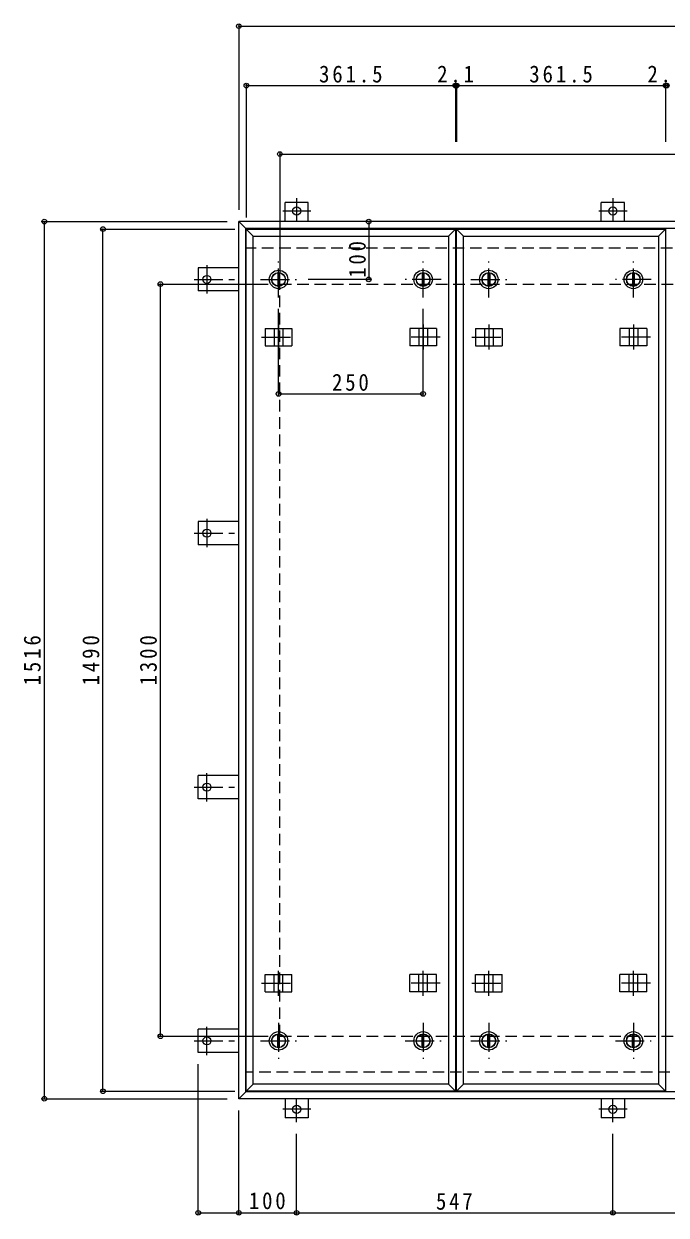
# Model space of a CAD drawing. Units: millimetres at full size, sheet at 1:10. Extents: x -2670 to 2753, y -1962 to 1808.
# Drawn here: x -2670 to -1559, y -426 to 1633 of the extents above; entities that cross this region are included whole.
import ezdxf

# ---------------------------------------------------------------- set-up
doc = ezdxf.new("R2010")
doc.units = ezdxf.units.MM
doc.header["$LTSCALE"] = 10
doc.header["$PDMODE"] = 32
doc.header["$PDSIZE"] = 8
doc.linetypes.add('CHAIN1', pattern=[8, 5, -1, 1, -1])
doc.linetypes.add('DASHED2', pattern=[3, 2, -1])
for name, color, linetype, lineweight in [('0-1_躯体', 2, 'DASHED2', 9), ('0-2_仕上', 3, 'Continuous', 9), ('0-3_建具', 4, 'Continuous', 9), ('0-C', 2, 'Continuous', 9), ('0-E', 3, 'Continuous', 9), ('0-F', 7, 'Continuous', 9)]:
    doc.layers.add(name, color=color, linetype=linetype, lineweight=lineweight)
doc.styles.add('ＭＳ ゴシック', font='')
doc.styles.get('ＭＳ ゴシック').set_extended_font_data('MS Gothic')

msp = doc.modelspace()

# ---------------------------------------------------------------- linework, layer by layer
at = {"layer": '0-1_躯体'}
for p, q in [((-467.83, 1245.44), (-2285.83, 1245.44)), ((-2226.83, 1183.44), (-526.83, 1183.44)), ((-2226.83, -116.56), (-2226.83, 1183.44)), ((-2226.83, -116.56), (-526.83, -116.56)), ((-832.45, -178.56), (-2285.83, -178.56))]:
    msp.add_line(p, q, dxfattribs=at)
at = {"layer": '0-2_仕上'}
for p, q in [((-2272.83, 1266.44), (-2284.83, 1278.44)), ((-2284.83, 1278.44), (-1923.33, 1278.44)), ((-2284.83, -211.56), (-2284.83, 1278.44)), ((-1935.33, 1266.44), (-1923.33, 1278.44)), ((-1923.33, 1278.44), (-1923.33, -211.56)), ((-1909.2, 1266.44), (-1921.2, 1278.44)), ((-1921.2, 1278.44), (-1559.7, 1278.44)), ((-1921.2, -211.56), (-1921.2, 1278.44)), ((-1571.7, 1266.44), (-1559.7, 1278.44)), ((-1559.7, 1278.44), (-1559.7, -211.56)), ((-2272.83, 1266.44), (-1935.33, 1266.44)), ((-2272.83, -199.56), (-2272.83, 1266.44)), ((-1935.33, 1266.44), (-1935.33, -199.56)), ((-1909.2, 1266.44), (-1571.7, 1266.44)), ((-1909.2, -199.56), (-1909.2, 1266.44)), ((-1571.7, 1266.44), (-1571.7, -199.56)), ((-2284.83, -211.56), (-2272.83, -199.56)), ((-1935.33, -199.56), (-2272.83, -199.56)), ((-1921.2, -211.56), (-1909.2, -199.56)), ((-1571.7, -199.56), (-1909.2, -199.56))]:
    msp.add_line(p, q, dxfattribs=at)
for points in [[(-1935.33, -199.56), (-1923.33, -211.56), (-2284.83, -211.56)], [(-1571.7, -199.56), (-1559.7, -211.56), (-1921.2, -211.56)]]:
    msp.add_lwpolyline(points, dxfattribs=at)
at = {"layer": '0-3_建具', "color": 2}
for p, q in [((-2297.83, 1291.44), (-2285.83, 1279.44)), ((-455.83, 1291.44), (-2297.83, 1291.44)), ((-2297.83, -224.56), (-2297.83, 1291.44)), ((-467.83, 1279.44), (-2285.83, 1279.44)), ((-2285.83, -212.56), (-2285.83, 1279.44)), ((-2297.83, -224.56), (-2285.83, -212.56)), ((-455.83, -224.56), (-2297.83, -224.56)), ((-467.83, -212.56), (-2285.83, -212.56))]:
    msp.add_line(p, q, dxfattribs=at)
at = {"layer": '0-3_建具', "linetype": 'CHAIN1'}
for p, q in [((-2229.08, 1113.56), (-2229.08, 1070.32)), ((-1979.08, 1113.56), (-1979.08, 1070.32)), ((-1865.45, 1113.56), (-1865.45, 1070.32)), ((-1615.45, 1113.56), (-1615.45, 1070.32)), ((-2258.49, 1091.44), (-2199.67, 1091.44)), ((-1949.67, 1091.44), (-2008.49, 1091.44)), ((-1894.86, 1091.44), (-1836.04, 1091.44)), ((-1586.04, 1091.44), (-1644.86, 1091.44)), ((-2229.08, -46.68), (-2229.08, -3.44)), ((-1979.08, -46.68), (-1979.08, -3.44)), ((-1865.45, -46.68), (-1865.45, -3.44)), ((-1615.45, -46.68), (-1615.45, -3.44)), ((-2258.49, -24.56), (-2199.67, -24.56)), ((-1949.67, -24.56), (-2008.49, -24.56)), ((-1894.86, -24.56), (-1836.04, -24.56)), ((-1586.04, -24.56), (-1644.86, -24.56))]:
    msp.add_line(p, q, dxfattribs=at)
at = {"layer": '0-3_建具'}
for p, q in [((-2252.17, 1106.44), (-2205.99, 1106.44)), ((-2252.17, 1106.44), (-2252.17, 1076.44)), ((-2236.58, 1106.44), (-2236.58, 1076.44)), ((-2221.58, 1106.44), (-2221.58, 1076.44)), ((-2205.99, 1106.44), (-2205.99, 1076.44)), ((-1955.99, 1106.44), (-2002.17, 1106.44)), ((-2002.17, 1106.44), (-2002.17, 1076.44)), ((-1986.58, 1106.44), (-1986.58, 1076.44)), ((-1971.58, 1106.44), (-1971.58, 1076.44)), ((-1955.99, 1106.44), (-1955.99, 1076.44)), ((-1888.54, 1106.44), (-1842.36, 1106.44)), ((-1888.54, 1106.44), (-1888.54, 1076.44)), ((-1872.95, 1106.44), (-1872.95, 1076.44)), ((-1857.95, 1106.44), (-1857.95, 1076.44)), ((-1842.36, 1106.44), (-1842.36, 1076.44)), ((-1592.36, 1106.44), (-1638.54, 1106.44)), ((-1638.54, 1106.44), (-1638.54, 1076.44)), ((-1622.95, 1106.44), (-1622.95, 1076.44)), ((-1607.95, 1106.44), (-1607.95, 1076.44)), ((-1592.36, 1106.44), (-1592.36, 1076.44)), ((-2252.17, 1076.44), (-2205.99, 1076.44)), ((-1955.99, 1076.44), (-2002.17, 1076.44)), ((-1888.54, 1076.44), (-1842.36, 1076.44)), ((-1592.36, 1076.44), (-1638.54, 1076.44)), ((-2252.17, -9.56), (-2205.99, -9.56)), ((-2252.17, -39.56), (-2252.17, -9.56)), ((-2236.58, -39.56), (-2236.58, -9.56)), ((-2221.58, -39.56), (-2221.58, -9.56)), ((-2205.99, -39.56), (-2205.99, -9.56)), ((-1955.99, -9.56), (-2002.17, -9.56)), ((-2002.17, -39.56), (-2002.17, -9.56)), ((-1986.58, -39.56), (-1986.58, -9.56)), ((-1971.58, -39.56), (-1971.58, -9.56)), ((-1955.99, -39.56), (-1955.99, -9.56)), ((-1888.54, -9.56), (-1842.36, -9.56)), ((-1888.54, -39.56), (-1888.54, -9.56)), ((-1872.95, -39.56), (-1872.95, -9.56)), ((-1857.95, -39.56), (-1857.95, -9.56)), ((-1842.36, -39.56), (-1842.36, -9.56)), ((-1592.36, -9.56), (-1638.54, -9.56)), ((-1638.54, -39.56), (-1638.54, -9.56)), ((-1622.95, -39.56), (-1622.95, -9.56)), ((-1607.95, -39.56), (-1607.95, -9.56)), ((-1592.36, -39.56), (-1592.36, -9.56)), ((-2252.17, -39.56), (-2205.99, -39.56)), ((-1955.99, -39.56), (-2002.17, -39.56)), ((-1888.54, -39.56), (-1842.36, -39.56)), ((-1592.36, -39.56), (-1638.54, -39.56))]:
    msp.add_line(p, q, dxfattribs=at)
at = {"layer": '0-C', "linetype": 'CHAIN1'}
for p, q in [((-2229.08, 1160.44), (-2229.08, 1222.44)), ((-1979.08, 1160.44), (-1979.08, 1222.44)), ((-1865.45, 1160.44), (-1865.45, 1222.44)), ((-1615.45, 1160.44), (-1615.45, 1222.44)), ((-2260.08, 1191.44), (-2198.08, 1191.44)), ((-1948.08, 1191.44), (-2010.08, 1191.44)), ((-1896.45, 1191.44), (-1834.45, 1191.44)), ((-1584.45, 1191.44), (-1646.45, 1191.44)), ((-2229.08, -93.56), (-2229.08, -155.56)), ((-1979.08, -93.56), (-1979.08, -155.56)), ((-1865.45, -93.56), (-1865.45, -155.56)), ((-1615.45, -93.56), (-1615.45, -155.56)), ((-2260.08, -124.56), (-2198.08, -124.56)), ((-2010.08, -124.56), (-1948.08, -124.56)), ((-1896.45, -124.56), (-1834.45, -124.56)), ((-1646.45, -124.56), (-1584.45, -124.56))]:
    msp.add_line(p, q, dxfattribs=at)
at = {"layer": '0-C'}
for p, q in [((-2230.58, 1202.84), (-2230.58, 1180.04)), ((-2227.58, 1202.84), (-2227.58, 1180.04)), ((-1980.58, 1202.84), (-1980.58, 1180.04)), ((-1977.58, 1202.84), (-1977.58, 1180.04)), ((-1866.95, 1202.84), (-1866.95, 1180.04)), ((-1863.95, 1202.84), (-1863.95, 1180.04)), ((-1616.95, 1202.84), (-1616.95, 1180.04)), ((-1613.95, 1202.84), (-1613.95, 1180.04)), ((-2230.58, -135.96), (-2230.58, -113.16)), ((-2227.58, -135.96), (-2227.58, -113.16)), ((-1980.58, -135.96), (-1980.58, -113.16)), ((-1977.58, -135.96), (-1977.58, -113.16)), ((-1866.95, -135.96), (-1866.95, -113.16)), ((-1863.95, -135.96), (-1863.95, -113.16)), ((-1616.95, -135.96), (-1616.95, -113.16)), ((-1613.95, -135.96), (-1613.95, -113.16))]:
    msp.add_line(p, q, dxfattribs=at)
for centre, radius in [((-2229.08, 1191.44), 16), ((-2229.08, 1191.44), 12), ((-2229.08, 1191.44), 11.5), ((-1979.08, 1191.44), 16), ((-1979.08, 1191.44), 12), ((-1979.08, 1191.44), 11.5), ((-1865.45, 1191.44), 16), ((-1865.45, 1191.44), 12), ((-1865.45, 1191.44), 11.5), ((-1615.45, 1191.44), 16), ((-1615.45, 1191.44), 12), ((-1615.45, 1191.44), 11.5), ((-2229.08, -124.56), 16), ((-2229.08, -124.56), 12), ((-2229.08, -124.56), 11.5), ((-1979.08, -124.56), 16), ((-1979.08, -124.56), 12), ((-1979.08, -124.56), 11.5), ((-1865.45, -124.56), 16), ((-1865.45, -124.56), 12), ((-1865.45, -124.56), 11.5), ((-1615.45, -124.56), 16), ((-1615.45, -124.56), 12), ((-1615.45, -124.56), 11.5)]:
    msp.add_circle(centre, radius, dxfattribs=at)
at = {"layer": '0-E'}
for p, q in [((-2177.83, 1324.64), (-2217.83, 1324.64)), ((-2217.83, 1291.44), (-2217.83, 1324.64)), ((-2177.83, 1291.44), (-2177.83, 1324.64)), ((-1630.83, 1324.64), (-1670.83, 1324.64)), ((-1670.83, 1291.44), (-1670.83, 1324.64)), ((-1630.83, 1291.44), (-1630.83, 1324.64)), ((-2368.03, 1211.44), (-2368.03, 1171.44)), ((-2297.83, 1211.44), (-2368.03, 1211.44)), ((-2297.83, 1171.44), (-2368.03, 1171.44)), ((-2297.83, 772.94), (-2368.03, 772.94)), ((-2368.03, 772.94), (-2368.03, 732.94)), ((-2297.83, 732.94), (-2368.03, 732.94)), ((-2368.03, 293.94), (-2368.03, 333.94)), ((-2297.83, 333.94), (-2368.03, 333.94)), ((-2297.83, 293.94), (-2368.03, 293.94)), ((-2297.83, -104.56), (-2368.03, -104.56)), ((-2368.03, -144.56), (-2368.03, -104.56)), ((-2297.83, -144.56), (-2368.03, -144.56)), ((-2217.83, -224.56), (-2217.83, -257.76)), ((-2177.83, -224.56), (-2177.83, -257.76)), ((-1670.83, -224.56), (-1670.83, -257.76)), ((-1630.83, -224.56), (-1630.83, -257.76)), ((-2177.83, -257.76), (-2217.83, -257.76)), ((-1630.83, -257.76), (-1670.83, -257.76))]:
    msp.add_line(p, q, dxfattribs=at)
at = {"layer": '0-E', "linetype": 'CHAIN1'}
for p, q in [((-2197.83, 1331.8), (-2197.83, 1291.64)), ((-1650.83, 1331.8), (-1650.83, 1291.64)), ((-2172.99, 1309.64), (-2221.87, 1309.64)), ((-1625.99, 1309.64), (-1674.87, 1309.64)), ((-2353.03, 1216.28), (-2353.03, 1167.39)), ((-2375.19, 1191.44), (-2297.83, 1191.44)), ((-2353.03, 777.78), (-2353.03, 728.89)), ((-2375.19, 752.94), (-2297.83, 752.94)), ((-2353.03, 289.1), (-2353.03, 337.99)), ((-2375.19, 313.94), (-2297.83, 313.94)), ((-2353.03, -149.4), (-2353.03, -100.51)), ((-2375.19, -124.56), (-2297.83, -124.56)), ((-2197.83, -264.92), (-2197.83, -224.76)), ((-1650.83, -264.92), (-1650.83, -224.76)), ((-2172.99, -242.76), (-2221.87, -242.76)), ((-1625.99, -242.76), (-1674.87, -242.76))]:
    msp.add_line(p, q, dxfattribs=at)
at = {"layer": '0-E'}
for centre in [(-2197.83, 1309.64), (-1650.83, 1309.64), (-2353.03, 1191.44), (-2353.03, 752.94), (-2353.03, 313.94), (-2353.03, -124.56), (-2197.83, -242.76), (-1650.83, -242.76)]:
    msp.add_circle(centre, 7, dxfattribs=at)
at = {"layer": '0-F'}
for p, q in [((-2297.83, 1632.15), (-2297.83, 1311.44)), ((-2297.83, 1629.15), (-455.83, 1629.15)), ((-2284.83, 1529.36), (-2284.83, 1298.44)), ((-2284.83, 1526.36), (-1923.33, 1526.36)), ((-1923.33, 1529.36), (-1923.33, 1429.48)), ((-1923.33, 1526.36), (-1921.2, 1526.36)), ((-1921.2, 1529.36), (-1921.2, 1429.48)), ((-1921.2, 1526.36), (-1559.7, 1526.36)), ((-1559.7, 1529.36), (-1559.7, 1429.48)), ((-1559.7, 1526.36), (-1557.58, 1526.36)), ((-2226.83, 1411.16), (-2226.83, 1203.44)), ((-2226.83, 1408.16), (-526.83, 1408.16)), ((-2637.23, 1291.44), (-2317.83, 1291.44)), ((-2634.23, 1291.44), (-2634.23, -224.56)), ((-2535.78, 1278.44), (-2304.83, 1278.44)), ((-2532.78, -211.56), (-2532.78, 1278.44)), ((-2073.16, 1291.44), (-2073.16, 1191.44)), ((-2436.33, 1183.44), (-2246.83, 1183.44)), ((-2433.33, -116.56), (-2433.33, 1183.44)), ((-2070.16, 1191.44), (-2178.08, 1191.44)), ((-2229.08, 990.61), (-2229.08, 1140.44)), ((-1979.08, 990.61), (-1979.08, 1140.44)), ((-2229.08, 993.61), (-1979.08, 993.61)), ((-2436.33, -116.56), (-2246.83, -116.56)), ((-2368.03, -424.73), (-2368.03, -164.56)), ((-2637.23, -224.56), (-2317.83, -224.56)), ((-2535.78, -211.56), (-2304.83, -211.56)), ((-2297.83, -424.73), (-2297.83, -244.56)), ((-2197.83, -424.73), (-2197.83, -284.92)), ((-1650.83, -424.73), (-1650.83, -284.92)), ((-2368.03, -421.73), (-2297.83, -421.73)), ((-2297.83, -421.73), (-2197.83, -421.73)), ((-2197.83, -421.73), (-1650.83, -421.73)), ((-1650.83, -421.73), (-1102.83, -421.73))]:
    msp.add_line(p, q, dxfattribs=at)
for p in [(-2297.83, 1629.15), (-2284.83, 1526.36), (-1923.33, 1526.36), (-1921.2, 1526.36), (-1559.7, 1526.36), (-1557.58, 1526.36), (-2226.83, 1408.16), (-2634.23, 1291.44), (-2532.78, 1278.44), (-2073.16, 1291.44), (-2073.16, 1191.44), (-2433.33, 1183.44), (-2229.08, 993.61), (-1979.08, 993.61), (-2433.33, -116.56), (-2634.23, -224.56), (-2532.78, -211.56), (-2368.03, -421.73), (-2297.83, -421.73), (-2197.83, -421.73), (-1650.83, -421.73)]:
    msp.add_point(p, dxfattribs=at)

# ---------------------------------------------------------------- texts
at = {"layer": '0-F', "color": 2, "char_height": 29.33, "attachment_point": 7, "style": 'ＭＳ ゴシック'}
for s, insert in [('\\T1.28;\\W0.9;361.5', (-2159.08, 1531.36)), ('\\T1.27;\\W0.9;2.1', (-1954.76, 1531.36)), ('\\T1.28;\\W0.9;361.5', (-1795.45, 1531.36)), ('\\T1.27;\\W0.9;2.1', (-1591.14, 1531.36)), ('\\T1.27;\\W0.9;250', (-2136.58, 998.61)), ('\\T1.27;\\W0.9;100', (-2280.33, -415.73)), ('\\T1.27;\\W0.9;547', (-1956.83, -416.73))]:
    msp.add_mtext(s, dxfattribs=dict(at, insert=insert))
at = {"layer": '0-F', "color": 2, "char_height": 29.33, "attachment_point": 7, "rotation": 90, "style": 'ＭＳ ゴシック'}
for s, insert in [('\\T1.27;\\W0.9;100', (-2077.96, 1194.22)), ('\\T1.28;\\W0.9;1516', (-2640.23, 489.69)), ('\\T1.28;\\W0.9;1490', (-2538.78, 489.69)), ('\\T1.28;\\W0.9;1300', (-2439.33, 489.69))]:
    msp.add_mtext(s, dxfattribs=dict(at, insert=insert))

doc.saveas('drawing.dxf')
